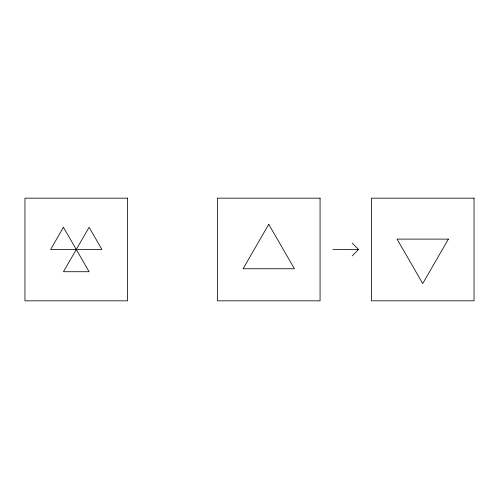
<?xml version="1.0" encoding="UTF-8"?>
<svg xmlns="http://www.w3.org/2000/svg" width="499" height="499" viewBox="0 0 499 499"><rect width="100%" height="100%" fill="white"/><g stroke="black" fill="none" stroke-linecap="round" stroke-linejoin="round"><path stroke-width="0.75" d="M352.151 255.918L358.569 249.5L352.151 243.082M332.902 249.5L358.569 249.5M63.442 227.276L50.611 249.5L101.939 249.5L89.109 227.276L63.442 271.724L89.109 271.724L63.442 227.276M268.749 224.301L243.082 268.749L294.41 268.749L268.749 224.301M448.389 239.115L422.722 283.563L397.061 239.115L448.389 239.115M127.601 198.172L24.95 198.172L24.95 300.828L127.601 300.828L127.601 198.172M320.071 198.172L217.421 198.172L217.421 300.828L320.071 300.828L320.071 198.172M474.05 198.172L371.399 198.172L371.399 300.828L474.05 300.828L474.05 198.172"/></g></svg>
